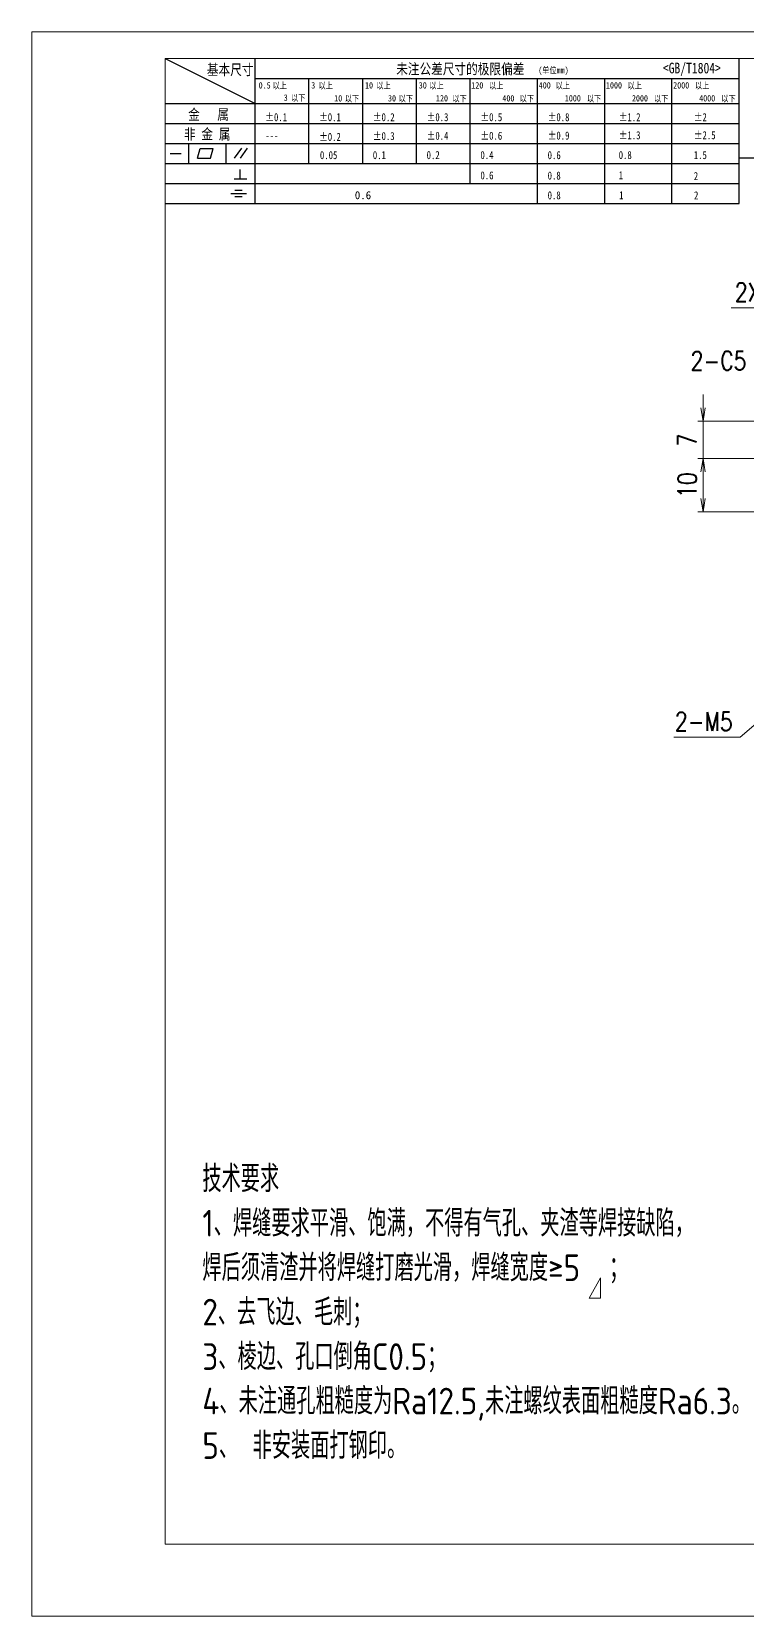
# Model space of a CAD drawing. Header units: inches. Extents: x 269 to 10986, y 1043 to 4337.
# Drawn here: x 5273.7 to 5407.8, y 2402.5 to 2699.5 of the extents above; entities that cross this region are included whole.
import ezdxf

# ---------------------------------------------------------------- set-up
doc = ezdxf.new("R2010")
doc.units = ezdxf.units.IN
doc.header["$MEASUREMENT"] = 0
doc.layers.add('图\\M+19E79\\M+195B6\\M+18E9A', color=7, linetype='Continuous')
doc.layers.add('图框', color=7, linetype='Continuous', lineweight=18)
doc.layers.add('标注线', color=3, linetype='Continuous', lineweight=18)
doc.layers.add('打印', color=7, linetype='Continuous', lineweight=15, plot=False)
doc.layers.add('打印-禁用', color=7, linetype='Continuous', lineweight=15, plot=False)
doc.styles.add('DIM', font='romans.shx', dxfattribs={"width": 0.8, "bigfont": 'bigfont.shx'})
doc.styles.add('国标', font='simfang.ttf', dxfattribs={"width": 0.8})
doc.styles.add('机械长仿宋', font='gbenor.shx', dxfattribs={"height": 1, "bigfont": 'gbcbig.shx'})
doc.dimstyles.new('XR 1-1$0', dxfattribs={"dimtxt": 3.5, "dimasz": 2.5, "dimexe": 1, "dimexo": 0.625, "dimgap": 1.2, "dimtad": 1, "dimzin": 9, "dimdsep": 46, "dimtxsty": 'DIM', "dimblk": 'OPEN', "dimcen": 0, "dimclrd": 8, "dimclre": 8, "dimclrt": 2, "dimazin": 2, "dimtfac": 0.5, "dimtmove": 0, "dimatfit": 3, "dimldrblk": 'OPEN', "dimfxl": 0, "dimtolj": 2, "dimlwd": 18, "dimlwe": 18, "dimarcsym": 0})
doc.dimstyles.new('XR 1-1$3', dxfattribs={"dimtxt": 3.5, "dimasz": 2.5, "dimexe": 1, "dimexo": 0.625, "dimgap": 1.2, "dimtad": 1, "dimtoh": 1, "dimdsep": 46, "dimtxsty": 'DIM', "dimblk": 'OPEN', "dimcen": 0, "dimclrd": 8, "dimclre": 8, "dimclrt": 2, "dimazin": 2, "dimtfac": 0.5, "dimtofl": 0, "dimtmove": 0, "dimatfit": 3, "dimldrblk": 'OPEN', "dimfxl": 0, "dimtolj": 2, "dimlwd": 18, "dimlwe": 18, "dimarcsym": 0})
doc.dimstyles.new('XR 1-1$4', dxfattribs={"dimtxt": 3.5, "dimasz": 2.5, "dimexe": 1, "dimexo": 0.625, "dimgap": 1.2, "dimtad": 1, "dimtoh": 1, "dimdsep": 46, "dimtxsty": 'DIM', "dimblk": 'OPEN', "dimcen": 0, "dimclrd": 8, "dimclre": 8, "dimclrt": 2, "dimazin": 2, "dimtfac": 0.5, "dimtofl": 0, "dimtmove": 0, "dimatfit": 3, "dimldrblk": 'OPEN', "dimfxl": 0, "dimtolj": 2, "dimlwd": 18, "dimlwe": 18, "dimarcsym": 0})

# ---------------------------------------------------------------- blocks, each defined once
blk = doc.blocks.new('GZDEH零件A3图框V01版')
at = {"layer": '图\\M+19E79\\M+195B6\\M+18E9A', "color": 9}
for p, q in [((2882.49, -1554.46), (2899.37, -1562.92)), ((2899.37, -1581.67), (2899.37, -1554.46)), ((2990.09, -1581.67), (2990.09, -1554.46)), ((2899.37, -1558.24), (2990.09, -1558.24)), ((2909.45, -1574.17), (2909.45, -1558.24)), ((2919.53, -1574.17), (2919.53, -1558.24)), ((2929.61, -1574.17), (2929.61, -1558.24)), ((2939.69, -1577.92), (2939.69, -1558.24)), ((2952.29, -1581.67), (2952.29, -1558.24)), ((2964.89, -1581.67), (2964.89, -1558.24)), ((2977.49, -1581.67), (2977.49, -1558.24)), ((2882.49, -1562.92), (2990.09, -1562.92)), ((2882.49, -1566.67), (2990.09, -1566.67)), ((2882.49, -1570.42), (2990.09, -1570.42)), ((2886.92, -1574.12), (2886.92, -1570.42)), ((2893.91, -1574.12), (2893.91, -1570.42)), ((2883.43, -1572.27), (2885.49, -1572.27)), ((2888.59, -1573.16), (2889.07, -1571.37)), ((2888.59, -1573.16), (2891, -1573.16)), ((2889.07, -1571.37), (2891.48, -1571.37)), ((2891, -1573.16), (2891.48, -1571.37)), ((2895.52, -1573.16), (2896.85, -1571.3)), ((2896.6, -1573.16), (2897.94, -1571.3)), ((2990.09, -1573.08), (3113.09, -1573.08)), ((2882.49, -1574.17), (2990.09, -1574.17)), ((2895.42, -1577.05), (2897.81, -1577.05)), ((2896.58, -1577.05), (2896.58, -1575.28)), ((2882.49, -1577.92), (2990.09, -1577.92)), ((2894.79, -1579.77), (2897.77, -1579.77)), ((2895.57, -1579.17), (2896.92, -1579.17)), ((2882.49, -1581.67), (2990.09, -1581.67)), ((2895.57, -1580.37), (2896.93, -1580.37))]:
    blk.add_line(p, q, dxfattribs=at)
at = {"layer": '图框', "linetype": 'Continuous'}
for p, q in [((2882.49, -1554.46), (2882.49, -1832.96)), ((3272.49, -1554.46), (2882.49, -1554.46)), ((2882.49, -1832.96), (3272.49, -1832.96))]:
    blk.add_line(p, q, dxfattribs=at)
at = {"layer": '打印-禁用', "linetype": 'Continuous'}
for p, q in [((2857.49, -1549.46), (2857.49, -1846.46)), ((3277.49, -1549.46), (2857.49, -1549.46)), ((2857.49, -1846.46), (3277.49, -1846.46))]:
    blk.add_line(p, q, dxfattribs=at)
at = {"layer": '图\\M+19E79\\M+195B6\\M+18E9A', "color": 9, "style": '国标', "width": 0.8}
for s, height, p in [('基本尺寸', 2, (2890.33, -1557.58)), ('未注公差尺寸的极限偏差', 2, (2925.81, -1557.44)), ('<GB/T1804>', 2, (2975.78, -1557.27)), ('30', 1.2, (2930.04, -1560.11)), ('金   属', 2, (2886.82, -1565.98)), ('±0.1', 1.5, (2901.27, -1566.23)), ('±0.1', 1.5, (2911.35, -1566.23)), ('±0.2', 1.5, (2921.43, -1566.23)), ('±0.3', 1.5, (2931.51, -1566.23)), ('±0.5', 1.5, (2941.59, -1566.23)), ('±0.8', 1.5, (2954.19, -1566.23)), ('±1.2', 1.5, (2967.51, -1566.23)), ('±2', 1.5, (2981.58, -1566.23)), ('非 金 属', 2, (2886.02, -1569.65)), ('±0.3', 1.5, (2921.43, -1569.77)), ('±0.4', 1.5, (2931.51, -1569.71)), ('±0.6', 1.5, (2941.59, -1569.71)), ('±0.9', 1.5, (2954.19, -1569.68)), ('±1.3', 1.5, (2967.51, -1569.62)), ('±2.5', 1.5, (2981.58, -1569.61)), ('---', 1.5, (2901.27, -1569.65)), ('±0.2', 1.5, (2911.35, -1569.92)), ('0.1', 1.5, (2921.43, -1573.34)), ('0.2', 1.5, (2931.51, -1573.33)), ('0.4', 1.5, (2941.59, -1573.33)), ('0.6', 1.5, (2954.19, -1573.35)), ('0.8', 1.5, (2967.51, -1573.33)), ('1.5', 1.5, (2981.58, -1573.34)), ('0.6', 1.5, (2941.59, -1577.14)), ('0.8', 1.5, (2954.19, -1577.17)), ('1', 1.5, (2967.51, -1577.12)), ('2', 1.5, (2981.58, -1577.26)), ('0.8', 1.5, (2954.19, -1580.87)), ('1', 1.5, (2967.59, -1580.86)), ('2', 1.5, (2981.62, -1580.89))]:
    blk.add_text(s, height=height, dxfattribs=at).set_placement(p)
at = {"layer": '图\\M+19E79\\M+195B6\\M+18E9A', "color": 9, "lineweight": 15, "style": '国标', "width": 0.8}
for s, p in [('(单位mm)', (2952.44, -1557.27)), ('0.5', (2900.03, -1560.11)), ('以上', (2902.64, -1560.16)), ('3', (2909.88, -1560.11)), ('以上', (2911.25, -1560.16)), ('10', (2919.96, -1560.11)), ('以上', (2922.09, -1560.16)), ('以上', (2932.02, -1560.16)), ('120', (2939.88, -1560.11)), ('以上', (2943.21, -1560.16)), ('400', (2952.52, -1560.11)), ('以上', (2955.68, -1560.16)), ('1000', (2965.12, -1560.11)), ('以上', (2969.16, -1560.16)), ('2000', (2977.72, -1560.11)), ('以上', (2981.8, -1560.16)), ('3', (2904.73, -1562.41)), ('以下', (2906.1, -1562.46)), ('10', (2914.19, -1562.54)), ('以下', (2916.18, -1562.59)), ('30', (2924.27, -1562.54)), ('以下', (2926.26, -1562.59)), ('120', (2933.26, -1562.54)), ('以下', (2936.34, -1562.59)), ('400', (2945.7, -1562.54)), ('以下', (2948.94, -1562.59)), ('1000', (2957.41, -1562.54)), ('以下', (2961.54, -1562.59)), ('2000', (2969.99, -1562.54)), ('以下', (2974.14, -1562.59)), ('4000', (2982.59, -1562.54)), ('以下', (2986.74, -1562.59))]:
    blk.add_text(s, height=1.2, dxfattribs=at).set_placement(p)
at = {"layer": '图\\M+19E79\\M+195B6\\M+18E9A', "color": 9, "lineweight": 13, "style": '国标'}
blk.add_text('0.6', height=1.5, dxfattribs=at).set_placement((2918.05, -1580.85))
at = {"layer": '图\\M+19E79\\M+195B6\\M+18E9A', "color": 9, "insert": (2911.51, -1573.37), "char_height": 1.5, "width": 5.1982, "attachment_point": 7, "style": '国标'}
blk.add_mtext('0.05', dxfattribs=at)
blk = doc.blocks.new('DEH A3')
at = {"layer": '图框'}
blk.add_blockref('GZDEH零件A3图框V01版', (-2857.49, 1846.46), dxfattribs=at)
blk = doc.blocks.new('HJ')
at = {"layer": '标注线', "color": 2, "linetype": 'ByBlock', "lineweight": 9}
for p, q in [((0, 0), (4.34, 7.65)), ((4.34, 7.65), (4.34, 0)), ((4.34, 0), (0, 0))]:
    blk.add_line(p, q, dxfattribs=at)
blk = doc.blocks.new('_Open')
at = {"color": 0, "linetype": 'ByBlock', "lineweight": -2}
for p, q in [((-1, 0.17), (0, 0)), ((-1, -0.17), (0, 0)), ((0, 0), (-1, 0))]:
    blk.add_line(p, q, dxfattribs=at)
blk = doc.blocks.new('*D404')
at = {"layer": 'Defpoints', "color": 0, "transparency": 16777216}
for p in [(5425.75, 2626.47), (5399.48, 2619.47), (5441.2, 2619.47)]:
    blk.add_point(p, dxfattribs=at)
at = {"layer": '标注线', "color": 8, "lineweight": 18, "transparency": 16777216}
for p, q in [((5399.48, 2628.97), (5399.48, 2631.47)), ((5425.12, 2626.47), (5398.48, 2626.47)), ((5399.48, 2626.47), (5399.48, 2619.47)), ((5440.57, 2619.47), (5398.48, 2619.47)), ((5399.48, 2616.97), (5399.48, 2614.47))]:
    blk.add_line(p, q, dxfattribs=at)
at = {"layer": '标注线', "color": 8, "lineweight": 18, "transparency": 16777216, "xscale": 2.5, "yscale": 2.5, "zscale": 2.5}
for p, rotation in [((5399.48, 2626.47), 270), ((5399.48, 2619.47), 90)]:
    blk.add_blockref('_Open', p, dxfattribs=dict(at, rotation=rotation))
at = {"layer": '标注线', "color": 2, "transparency": 16777216, "insert": (5396.53, 2622.97), "char_height": 3.5, "attachment_point": 5, "rotation": 90, "style": 'DIM'}
blk.add_mtext('\\A2;7', dxfattribs=at)
blk = doc.blocks.new('*D405')
at = {"layer": 'Defpoints', "color": 0, "transparency": 16777216}
for p in [(5441.2, 2619.47), (5399.48, 2609.47), (5441.2, 2609.47)]:
    blk.add_point(p, dxfattribs=at)
at = {"layer": '标注线', "color": 8, "lineweight": 18, "transparency": 16777216}
for p, q in [((5440.57, 2619.47), (5398.48, 2619.47)), ((5399.48, 2616.97), (5399.48, 2611.97)), ((5440.57, 2609.47), (5398.48, 2609.47))]:
    blk.add_line(p, q, dxfattribs=at)
at = {"layer": '标注线', "color": 8, "lineweight": 18, "transparency": 16777216, "xscale": 2.5, "yscale": 2.5, "zscale": 2.5}
for p, rotation in [((5399.48, 2619.47), 90), ((5399.48, 2609.47), 270)]:
    blk.add_blockref('_Open', p, dxfattribs=dict(at, rotation=rotation))
at = {"layer": '标注线', "color": 2, "transparency": 16777216, "insert": (5396.53, 2614.47), "char_height": 3.5, "attachment_point": 5, "rotation": 90, "style": 'DIM'}
blk.add_mtext('\\A2;10', dxfattribs=at)
blk = doc.blocks.new('*D406')
at = {"layer": 'Defpoints', "color": 0, "transparency": 16777216}
for p in [(5443.75, 2622.34), (5445.75, 2619.47)]:
    blk.add_point(p, dxfattribs=at)
at = {"layer": '标注线', "color": 8, "lineweight": 18, "transparency": 16777216}
for p, q in [((5404.78, 2647.69), (5426.12, 2647.69)), ((5426.12, 2647.69), (5442.32, 2624.39))]:
    blk.add_line(p, q, dxfattribs=at)
at = {"layer": '标注线', "color": 8, "lineweight": 18, "transparency": 16777216, "xscale": 2.5, "yscale": 2.5, "zscale": 2.5, "rotation": 304.8146096801856}
blk.add_blockref('_Open', (5443.75, 2622.34), dxfattribs=at)
at = {"layer": '标注线', "color": 2, "transparency": 16777216, "insert": (5414.85, 2650.64), "char_height": 3.5, "attachment_point": 5, "style": 'DIM'}
blk.add_mtext('\\A2;{\\Fromans,bigfont|c134;2X2-}R3.5', dxfattribs=at)
blk = doc.blocks.new('*D417')
at = {"layer": 'Defpoints', "color": 0, "transparency": 16777216}
for p in [(5429.65, 2587.09), (5425.85, 2583.84)]:
    blk.add_point(p, dxfattribs=at)
at = {"layer": '标注线', "color": 8, "lineweight": 18, "transparency": 16777216}
for p, q in [((5406.43, 2567.24), (5423.95, 2582.22)), ((5394.03, 2567.24), (5406.43, 2567.24))]:
    blk.add_line(p, q, dxfattribs=at)
at = {"layer": '标注线', "color": 8, "lineweight": 18, "transparency": 16777216, "xscale": 2.5, "yscale": 2.5, "zscale": 2.5, "rotation": 40.53483776711264}
blk.add_blockref('_Open', (5425.85, 2583.84), dxfattribs=at)
at = {"layer": '标注线', "color": 2, "transparency": 16777216, "insert": (5399.63, 2570.19), "char_height": 3.5, "attachment_point": 5, "style": 'DIM'}
blk.add_mtext('\\A2;{\\Fromans,bigfont|c134;2-}M5', dxfattribs=at)

msp = doc.modelspace()

# ---------------------------------------------------------------- linework, layer by layer
at = {"layer": '打印'}
msp.add_lwpolyline([(5273.658, 2699.472), (5693.658, 2699.472), (5693.658, 2402.472), (5273.658, 2402.472)], close=True, dxfattribs=at)

# ---------------------------------------------------------------- block references
at = {"layer": '图框'}
msp.add_blockref('DEH A3', (5273.658, 2402.472), dxfattribs=at)
at = {"layer": '标注线', "color": 7, "xscale": 0.5, "yscale": 0.5, "zscale": 0.5}
msp.add_blockref('HJ', (5378.111, 2462.095), dxfattribs=at)

# ---------------------------------------------------------------- texts
at = {"layer": '标注线', "color": 2, "insert": (5407.607, 2636.058), "char_height": 3.5, "attachment_point": 9, "style": 'DIM'}
msp.add_mtext('\\A2;{\\Fromans,bigfont|c134;2-}C5', dxfattribs=at)
at = {"layer": '标注线', "color": 2, "insert": (5305.641, 2486.986), "char_height": 10, "width": 206.04095, "attachment_point": 1, "style": '机械长仿宋'}
msp.add_mtext('{\\H0.5x;技术要求\\A2;\\P\\A0;1、\\A2;焊缝要求平滑、饱满，不得有气孔、夹渣等焊接缺陷，\\P焊后须清渣并将焊缝打磨光滑，焊缝宽度≥5  ；\\P\\A0;2、去飞边\\A2;、\\A0;毛刺；\\P3、\\A2;棱边、\\A0;孔口倒角C0.5；\\P4、未注通孔粗糙度为Ra12.5,\\A2;未注螺纹表面粗糙度Ra6.3\\A0;。 \\P5、\\C3; \\C2;非安装面打钢印。\\P  \\C3; }', dxfattribs=at)

# ---------------------------------------------------------------- dimensions: what is measured, and where the dimension line sits
at = {"layer": '标注线'}
dim = msp.add_radius_dim(center=(5445.745, 2619.468), mpoint=(5443.747, 2622.341), text='{\\Fromans,bigfont|c134;2X2-}<>', dimstyle='XR 1-1$4', dxfattribs=at)
dim.commit()
dim.dimension.update_dxf_attribs({"geometry": '*D406', "text_midpoint": (5414.851, 2647.692), "dimtype": 164})
dim = msp.add_linear_dim(base=(5399.484, 2619.468), p1=(5425.745, 2626.468), p2=(5441.195, 2619.468), angle=90, dimstyle='XR 1-1$0', dxfattribs=at)
dim.commit()
dim.dimension.update_dxf_attribs({"geometry": '*D404', "text_midpoint": (5396.534, 2622.968)})
dim = msp.add_linear_dim(base=(5399.484, 2609.468), p1=(5441.195, 2619.468), p2=(5441.195, 2609.468), angle=90, dimstyle='XR 1-1$0', override={"dimtmove": 1}, dxfattribs=at)
dim.commit()
dim.dimension.update_dxf_attribs({"geometry": '*D405', "text_midpoint": (5396.534, 2614.468)})
dim = msp.add_diameter_dim_2p(p1=(5429.645, 2587.092), p2=(5425.845, 2583.842), text='{\\Fromans,bigfont|c134;2-}<>', dimstyle='XR 1-1$3', override={"dimpost": 'M<>'}, dxfattribs=at)
dim.commit()
dim.dimension.update_dxf_attribs({"geometry": '*D417', "text_midpoint": (5399.625, 2567.236), "dimtype": 163})

doc.saveas('drawing.dxf')
